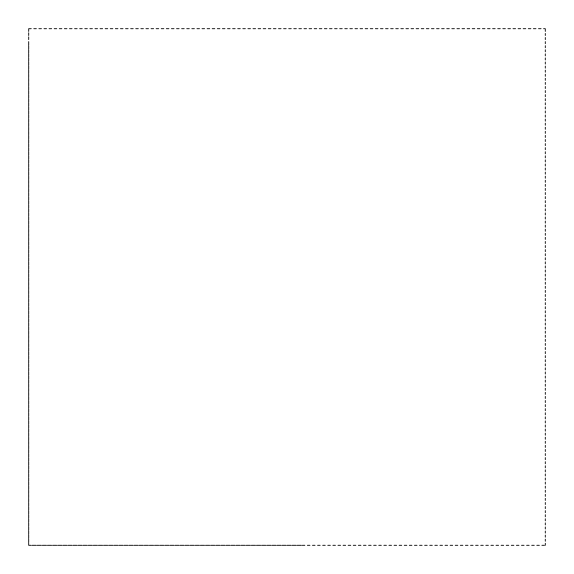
<?xml version="1.0" encoding="UTF-8"?>
<svg xmlns="http://www.w3.org/2000/svg" width="574" height="574" viewBox="0 0 574 574"><rect width="100%" height="100%" fill="white"/><g stroke="black" fill="none" stroke-linecap="round" stroke-linejoin="round"><path stroke-width="0.86" d="M31.247 28.7L28.7 28.7L28.7 31.419M33.801 28.7L36.349 28.7M38.896 28.7L41.443 28.7M43.997 28.7L46.544 28.7M49.091 28.7L51.638 28.7M54.193 28.7L56.74 28.7M59.287 28.7L61.834 28.7M64.388 28.7L66.936 28.7M69.483 28.7L72.03 28.7M74.584 28.7L77.131 28.7M79.678 28.7L82.233 28.7M84.78 28.7L87.327 28.7M89.874 28.7L92.428 28.7M94.975 28.7L97.523 28.7M100.07 28.7L102.624 28.7M105.171 28.7L107.718 28.7M110.265 28.7L112.82 28.7M115.367 28.7L117.914 28.7M120.461 28.7L123.015 28.7M125.562 28.7L128.11 28.7M130.664 28.7L133.211 28.7M135.758 28.7L138.305 28.7M140.86 28.7L143.407 28.7M145.954 28.7L148.501 28.7M151.055 28.7L153.602 28.7M156.15 28.7L158.697 28.7M161.251 28.7L163.798 28.7M166.345 28.7L168.892 28.7M171.447 28.7L173.994 28.7M176.541 28.7L179.095 28.7M181.642 28.7L184.189 28.7M186.737 28.7L189.291 28.7M191.838 28.7L194.385 28.7M196.932 28.7L199.487 28.7M202.034 28.7L204.581 28.7M207.128 28.7L209.682 28.7M212.229 28.7L214.776 28.7M217.324 28.7L219.878 28.7M222.425 28.7L224.972 28.7M227.526 28.7L230.074 28.7M232.621 28.7L235.168 28.7M237.722 28.7L240.269 28.7M242.816 28.7L245.363 28.7M247.918 28.7L250.465 28.7M253.012 28.7L255.559 28.7M258.113 28.7L260.661 28.7M263.208 28.7L265.755 28.7M268.309 28.7L270.856 28.7M273.403 28.7L275.958 28.7M278.505 28.7L281.052 28.7M283.599 28.7L286.153 28.7M288.7 28.7L291.248 28.7M293.795 28.7L296.349 28.7M298.896 28.7L301.443 28.7M303.99 28.7L306.545 28.7M309.092 28.7L311.639 28.7M314.186 28.7L316.74 28.7M319.288 28.7L321.835 28.7M324.389 28.7L326.936 28.7M329.483 28.7L332.03 28.7M334.585 28.7L337.132 28.7M339.679 28.7L342.226 28.7M344.78 28.7L347.327 28.7M349.875 28.7L352.422 28.7M354.976 28.7L357.523 28.7M360.07 28.7L362.617 28.7M365.172 28.7L367.719 28.7M370.266 28.7L372.82 28.7M375.367 28.7L377.914 28.7M380.462 28.7L383.016 28.7M385.563 28.7L388.11 28.7M390.657 28.7L393.212 28.7M395.759 28.7L398.306 28.7M400.853 28.7L403.407 28.7M405.954 28.7L408.501 28.7M411.049 28.7L413.603 28.7M416.15 28.7L418.697 28.7M421.251 28.7L423.799 28.7M426.346 28.7L428.893 28.7M431.447 28.7L433.994 28.7M436.541 28.7L439.088 28.7M441.643 28.7L444.19 28.7M446.737 28.7L449.284 28.7M451.838 28.7L454.386 28.7M456.933 28.7L459.48 28.7M462.034 28.7L464.581 28.7M467.128 28.7L469.683 28.7M472.23 28.7L474.777 28.7M477.324 28.7L479.878 28.7M482.425 28.7L484.973 28.7M487.52 28.7L490.074 28.7M492.621 28.7L495.168 28.7M497.715 28.7L500.27 28.7M502.817 28.7L505.364 28.7M507.911 28.7L510.465 28.7M513.013 28.7L515.56 28.7M518.114 28.7L520.661 28.7M523.208 28.7L525.755 28.7M528.31 28.7L530.857 28.7M533.404 28.7L535.951 28.7M538.505 28.7L541.052 28.7M543.6 28.7L545.3 28.7M31.247 545.3L28.7 545.3L28.7 543.262M32.101 545.3L36.349 545.3M37.195 545.3L41.443 545.3M42.297 545.3L46.544 545.3M47.391 545.3L51.638 545.3M52.492 545.3L56.74 545.3M57.587 545.3L61.834 545.3M62.688 545.3L66.936 545.3M67.782 545.3L72.03 545.3M72.884 545.3L77.131 545.3M77.978 545.3L82.233 545.3M83.079 545.3L87.327 545.3M88.174 545.3L92.428 545.3M93.275 545.3L97.523 545.3M98.376 545.3L102.624 545.3M103.471 545.3L107.718 545.3M108.572 545.3L112.82 545.3M113.666 545.3L117.914 545.3M118.768 545.3L123.015 545.3M123.862 545.3L128.11 545.3M128.963 545.3L133.211 545.3M134.058 545.3L138.305 545.3M139.159 545.3L143.407 545.3M144.253 545.3L148.501 545.3M149.355 545.3L153.602 545.3M154.449 545.3L158.697 545.3M159.55 545.3L163.798 545.3M164.645 545.3L168.892 545.3M169.746 545.3L173.994 545.3M174.84 545.3L179.095 545.3M179.942 545.3L184.189 545.3M185.036 545.3L189.291 545.3M190.138 545.3L194.385 545.3M195.239 545.3L199.487 545.3M200.333 545.3L204.581 545.3M205.435 545.3L209.682 545.3M210.529 545.3L214.776 545.3M215.63 545.3L219.878 545.3M220.725 545.3L224.972 545.3M225.826 545.3L230.074 545.3M230.92 545.3L235.168 545.3M236.022 545.3L240.269 545.3M241.116 545.3L245.363 545.3M246.217 545.3L250.465 545.3M251.312 545.3L255.559 545.3M256.413 545.3L260.661 545.3M261.507 545.3L265.755 545.3M266.609 545.3L270.856 545.3M271.703 545.3L275.958 545.3M276.804 545.3L281.052 545.3M281.899 545.3L286.153 545.3M287 545.3L291.248 545.3M292.101 545.3L296.349 545.3M297.196 545.3L301.443 545.3M302.297 545.3L304.844 545.3M307.391 545.3L309.938 545.3M312.493 545.3L315.04 545.3M317.587 545.3L320.134 545.3M322.688 545.3L325.236 545.3M327.783 545.3L330.33 545.3M332.884 545.3L335.431 545.3M337.978 545.3L340.533 545.3M343.08 545.3L345.627 545.3M348.174 545.3L350.728 545.3M353.275 545.3L355.823 545.3M358.37 545.3L360.924 545.3M363.471 545.3L366.018 545.3M368.565 545.3L371.12 545.3M373.667 545.3L376.214 545.3M378.761 545.3L381.315 545.3M383.863 545.3L386.41 545.3M388.964 545.3L391.511 545.3M394.058 545.3L396.605 545.3M399.16 545.3L401.707 545.3M404.254 545.3L406.801 545.3M409.355 545.3L411.902 545.3M414.45 545.3L416.997 545.3M419.551 545.3L422.098 545.3M424.645 545.3L427.192 545.3M429.747 545.3L432.294 545.3M434.841 545.3L437.395 545.3M439.942 545.3L442.489 545.3M445.037 545.3L447.591 545.3M450.138 545.3L452.685 545.3M455.232 545.3L457.787 545.3M460.334 545.3L462.881 545.3M465.428 545.3L467.982 545.3M470.529 545.3L473.076 545.3M475.624 545.3L478.178 545.3M480.725 545.3L483.272 545.3M485.826 545.3L488.374 545.3M490.921 545.3L493.468 545.3M496.022 545.3L498.569 545.3M501.116 545.3L503.663 545.3M506.218 545.3L508.765 545.3M511.312 545.3L513.859 545.3M516.413 545.3L518.961 545.3M521.508 545.3L524.055 545.3M526.609 545.3L529.156 545.3M531.703 545.3L534.258 545.3M536.805 545.3L539.352 545.3M541.899 545.3L544.453 545.3M545.3 29.382L545.3 31.419M545.3 33.457L545.3 35.495M545.3 37.54L545.3 39.577M545.3 41.615L545.3 43.653M545.3 45.69L545.3 47.735M545.3 49.773L545.3 51.811M545.3 53.848L545.3 55.886M545.3 57.931L545.3 59.969M545.3 62.006L545.3 64.044M545.3 66.089L545.3 68.127M545.3 70.164L545.3 72.202M545.3 74.24L545.3 76.285M545.3 78.322L545.3 80.36M545.3 82.398L545.3 84.435M545.3 86.48L545.3 88.518M545.3 90.556L545.3 92.593M545.3 94.631L545.3 96.676M545.3 98.714L545.3 100.751M545.3 102.789L545.3 104.834M545.3 106.872L545.3 108.909M545.3 110.947L545.3 112.985M545.3 115.03L545.3 117.067M545.3 119.105L545.3 121.143M545.3 123.18L545.3 125.225M545.3 127.263L545.3 129.301M545.3 131.338L545.3 133.376M545.3 135.421L545.3 137.459M545.3 139.496L545.3 141.534M545.3 143.579L545.3 145.617M545.3 147.654L545.3 149.692M545.3 151.73L545.3 153.775M545.3 155.812L545.3 157.85M545.3 159.888L545.3 161.925M545.3 163.97L545.3 166.008M545.3 168.046L545.3 170.083M545.3 172.121L545.3 174.166M545.3 176.204L545.3 178.241M545.3 180.279L545.3 182.324M545.3 184.362L545.3 186.399M545.3 188.437L545.3 190.475M545.3 192.52L545.3 194.557M545.3 196.595L545.3 198.633M545.3 200.67L545.3 202.715M545.3 204.753L545.3 206.791M545.3 208.828L545.3 210.866M545.3 212.911L545.3 214.949M545.3 216.986L545.3 219.024M545.3 221.069L545.3 223.107M545.3 225.144L545.3 227.182M545.3 229.22L545.3 231.265M545.3 233.302L545.3 235.34M545.3 237.378L545.3 239.415M545.3 241.46L545.3 243.498M545.3 245.536L545.3 247.573M545.3 249.611L545.3 251.656M545.3 253.694L545.3 255.731M545.3 257.769L545.3 259.814M545.3 261.852L545.3 263.889M545.3 265.927L545.3 267.965M545.3 270.01L545.3 272.047M545.3 274.085L545.3 276.123M545.3 278.16L545.3 280.205M545.3 282.243L545.3 284.281M545.3 286.318L545.3 288.356M545.3 290.401L545.3 292.439M545.3 294.476L545.3 296.514M545.3 298.559L545.3 300.597M545.3 302.634L545.3 304.672M545.3 306.71L545.3 308.755M545.3 310.792L545.3 312.83M545.3 314.868L545.3 316.905M545.3 318.95L545.3 320.988M545.3 323.026L545.3 325.063M545.3 327.101L545.3 329.146M545.3 331.184L545.3 333.221M545.3 335.259L545.3 337.304M545.3 339.342L545.3 341.379M545.3 343.417L545.3 345.455M545.3 347.5L545.3 349.537M545.3 351.575L545.3 353.613M545.3 355.65L545.3 357.695M545.3 359.733L545.3 361.771M545.3 363.808L545.3 365.846M545.3 367.891L545.3 369.929M545.3 371.966L545.3 374.004M545.3 376.049L545.3 378.087M545.3 380.124L545.3 382.162M545.3 384.2L545.3 386.245M545.3 388.282L545.3 390.32M545.3 392.358L545.3 394.395M545.3 396.44L545.3 398.478M545.3 400.516L545.3 402.553M545.3 404.591L545.3 406.636M545.3 408.674L545.3 410.711M545.3 412.749L545.3 414.794M545.3 416.832L545.3 418.869M545.3 420.907L545.3 422.945M545.3 424.99L545.3 427.027M545.3 429.065L545.3 431.103M545.3 433.14L545.3 435.185M545.3 437.223L545.3 439.261M545.3 441.298L545.3 443.336M545.3 445.381L545.3 447.419M545.3 449.456L545.3 451.494M545.3 453.539L545.3 455.577M545.3 457.614L545.3 459.652M545.3 461.69L545.3 463.735M545.3 465.772L545.3 467.81M545.3 469.848L545.3 471.885M545.3 473.93L545.3 475.968M545.3 478.006L545.3 480.043M545.3 482.081L545.3 484.126M545.3 486.164L545.3 488.201M545.3 490.239L545.3 492.284M545.3 494.322L545.3 496.359M545.3 498.397L545.3 500.435M545.3 502.48L545.3 504.517M545.3 506.555L545.3 508.593M545.3 510.63L545.3 512.675M545.3 514.713L545.3 516.751M545.3 518.788L545.3 520.826M545.3 522.871L545.3 524.909M545.3 526.946L545.3 528.984M545.3 531.029L545.3 533.067M545.3 535.104L545.3 537.142M545.3 539.18L545.3 541.225M545.3 543.262L545.3 545.3M28.7 32.775L28.7 35.495M28.7 36.858L28.7 39.577M28.7 41.615L28.7 45.016M28.7 45.69L28.7 49.091M28.7 49.773L28.7 53.174M28.7 53.848L28.7 57.249M28.7 57.931L28.7 61.325M28.7 62.006L28.7 65.407M28.7 66.089L28.7 69.483M28.7 70.164L28.7 73.565M28.7 74.24L28.7 77.641M28.7 78.322L28.7 81.716M28.7 82.398L28.7 85.799M28.7 86.48L28.7 89.874M28.7 90.556L28.7 93.957M28.7 94.631L28.7 98.032M28.7 98.714L28.7 102.115M28.7 102.789L28.7 106.19M28.7 106.872L28.7 110.265M28.7 110.947L28.7 114.348M28.7 115.03L28.7 118.423M28.7 119.105L28.7 122.506M28.7 123.18L28.7 126.581M28.7 127.263L28.7 130.664M28.7 131.338L28.7 134.739M28.7 135.421L28.7 138.815M28.7 139.496L28.7 142.897M28.7 143.579L28.7 146.973M28.7 147.654L28.7 151.055M28.7 151.73L28.7 155.131M28.7 155.812L28.7 159.206M28.7 159.888L28.7 163.289M28.7 163.97L28.7 167.364M28.7 168.046L28.7 171.447M28.7 172.121L28.7 175.522M28.7 176.204L28.7 179.605M28.7 180.279L28.7 183.68M28.7 184.362L28.7 187.755M28.7 188.437L28.7 191.838M28.7 192.52L28.7 195.913M28.7 196.595L28.7 199.996M28.7 200.67L28.7 204.071M28.7 204.753L28.7 208.154M28.7 208.828L28.7 212.229M28.7 212.911L28.7 216.305M28.7 216.986L28.7 220.387M28.7 221.069L28.7 224.463M28.7 225.144L28.7 228.545M28.7 229.22L28.7 232.621M28.7 233.302L28.7 236.696M28.7 237.378L28.7 240.779M28.7 241.46L28.7 244.854M28.7 245.536L28.7 248.937M28.7 249.611L28.7 253.012M28.7 253.694L28.7 257.095M28.7 257.769L28.7 261.17M28.7 261.852L28.7 265.245M28.7 265.927L28.7 269.328M28.7 270.01L28.7 273.403M28.7 274.085L28.7 277.486M28.7 278.16L28.7 281.561M28.7 282.243L28.7 285.644M28.7 286.318L28.7 289.719M28.7 290.401L28.7 293.795M28.7 294.476L28.7 297.877M28.7 298.559L28.7 301.953M28.7 302.634L28.7 306.035M28.7 306.71L28.7 310.111M28.7 310.792L28.7 314.186M28.7 314.868L28.7 318.269M28.7 318.95L28.7 322.344M28.7 323.026L28.7 326.427M28.7 327.101L28.7 330.502M28.7 331.184L28.7 334.585M28.7 335.259L28.7 338.66M28.7 339.342L28.7 342.735M28.7 343.417L28.7 346.818M28.7 347.5L28.7 350.893M28.7 351.575L28.7 354.976M28.7 355.65L28.7 359.051M28.7 359.733L28.7 363.134M28.7 363.808L28.7 367.209M28.7 367.891L28.7 371.285M28.7 371.966L28.7 375.367M28.7 376.049L28.7 379.443M28.7 380.124L28.7 383.525M28.7 384.2L28.7 387.601M28.7 388.282L28.7 391.676M28.7 392.358L28.7 395.759M28.7 396.44L28.7 399.834M28.7 400.516L28.7 403.917M28.7 404.591L28.7 407.992M28.7 408.674L28.7 412.075M28.7 412.749L28.7 416.15M28.7 416.832L28.7 420.225M28.7 420.907L28.7 424.308M28.7 424.99L28.7 428.383M28.7 429.065L28.7 432.466M28.7 433.14L28.7 436.541M28.7 437.223L28.7 440.624M28.7 441.298L28.7 444.699M28.7 445.381L28.7 448.775M28.7 449.456L28.7 452.857M28.7 453.539L28.7 456.933M28.7 457.614L28.7 461.015M28.7 461.69L28.7 465.091M28.7 465.772L28.7 469.166M28.7 469.848L28.7 473.249M28.7 473.93L28.7 477.324M28.7 478.006L28.7 481.407M28.7 482.081L28.7 485.482M28.7 486.164L28.7 489.565M28.7 490.239L28.7 493.64M28.7 494.322L28.7 497.715M28.7 498.397L28.7 501.798M28.7 502.48L28.7 505.873M28.7 506.555L28.7 509.956M28.7 510.63L28.7 514.031M28.7 514.713L28.7 518.114M28.7 518.788L28.7 522.189M28.7 522.871L28.7 526.265M28.7 526.946L28.7 530.347M28.7 531.029L28.7 534.423M28.7 535.104L28.7 538.505M28.7 539.18L28.7 542.581"/></g></svg>
